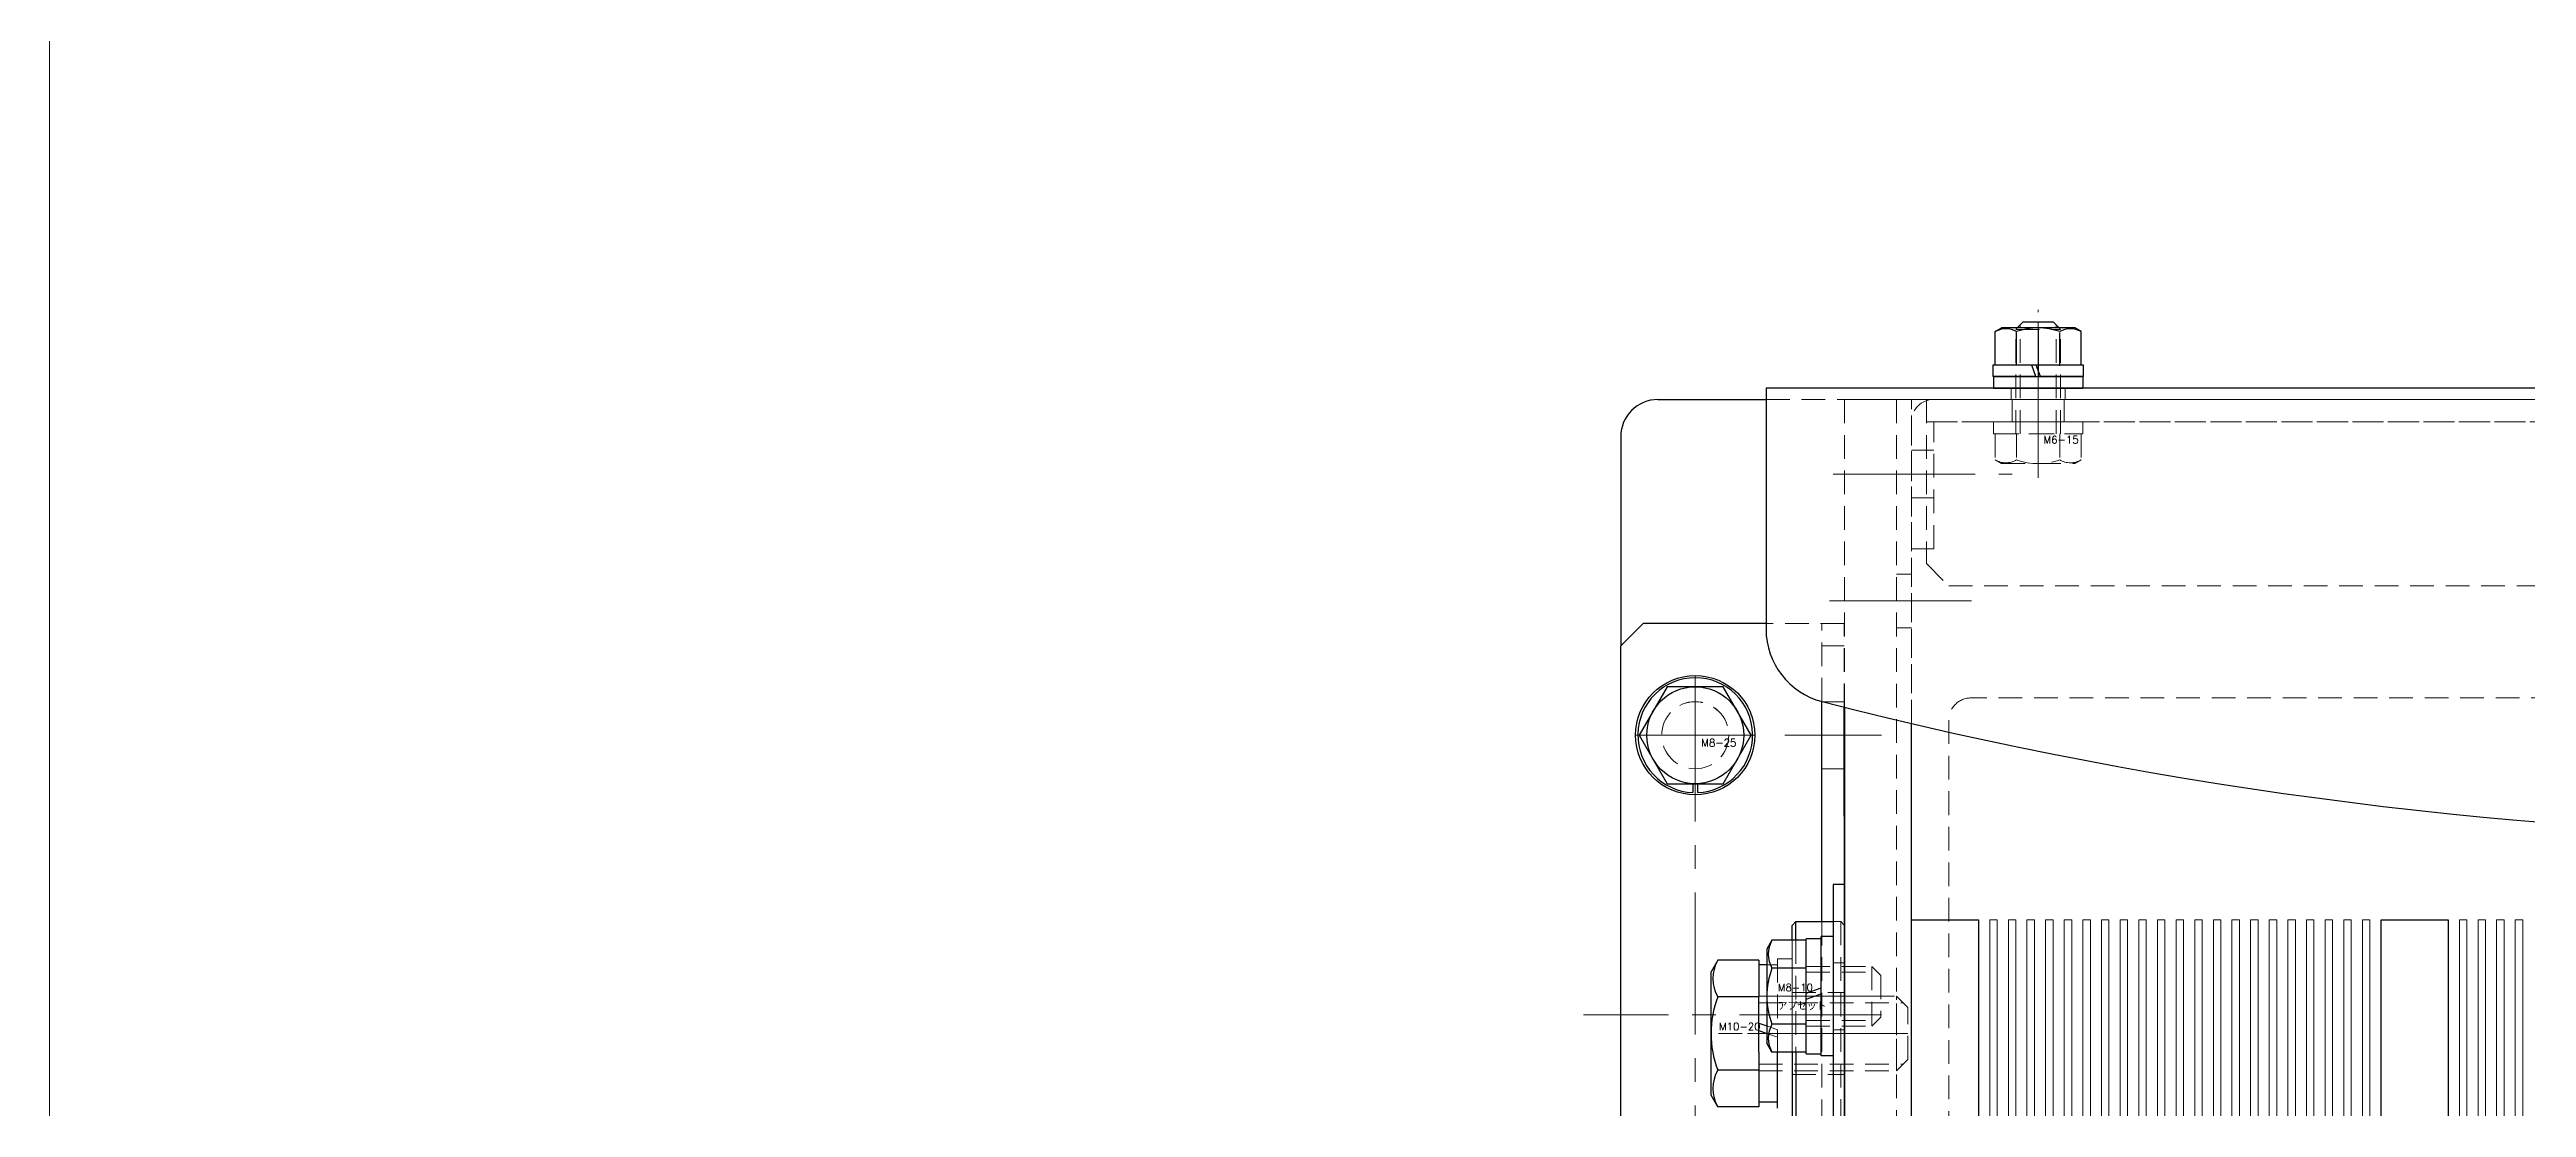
# Model space of a CAD drawing. Header units: millimetres. Extents: x 0 to 10987, y 0 to 7892.
# Drawn here: x 601.1 to 933.3, y 2409 to 2550.8 of the extents above; entities that cross this region are included whole.
import ezdxf

# ---------------------------------------------------------------- set-up
doc = ezdxf.new("R2010")
doc.units = ezdxf.units.MM
doc.linetypes.add('CENTER2', pattern=[28.575, 19.05, -3.175, 3.175, -3.175])
doc.linetypes.add('HIDDEN2', pattern=[4.7625, 3.175, -1.5875])
for name, color, linetype, lineweight in [('01_外形線', 7, 'Continuous', 25), ('02_細線', 5, 'Continuous', 13), ('03_かくれ線', 6, 'HIDDEN2', 13), ('04_中心線', 1, 'CENTER2', 9)]:
    doc.layers.add(name, color=color, linetype=linetype, lineweight=lineweight)
doc.styles.add('KSS_TXT', font='txt.shx', dxfattribs={"bigfont": 'extfont2.shx'})

msp = doc.modelspace()

# ---------------------------------------------------------------- linework, layer by layer
for p, q in [((1131.347, 2505.431), (831.347, 2505.431)), ((831.347, 2505.431), (831.347, 2473.131)), ((841.847, 2462.686), (841.847, 2295.933)), ((850.847, 2295.933), (850.847, 2460.502))]:
    msp.add_line(p, q)
for centre, radius, start, end in [((841.347, 2473.131), 10, 180, 255.58823), ((981.347, 3017.931), 572.5, 255.58823, 284.41177)]:
    msp.add_arc(centre, radius, start, end)
at = {"layer": '01_外形線'}
for p, q in [((862.073, 2513.026), (862.947, 2513.531)), ((862.073, 2508.531), (862.073, 2513.026)), ((872.747, 2513.531), (862.947, 2513.531)), ((864.96, 2508.531), (864.96, 2513.026)), ((865.047, 2513.531), (865.847, 2514.331)), ((865.847, 2514.331), (869.847, 2514.331)), ((867.847, 2513.431), (867.847, 2508.431)), ((870.647, 2513.531), (869.847, 2514.331)), ((870.733, 2508.431), (870.733, 2512.926)), ((873.62, 2513.026), (872.747, 2513.531)), ((873.62, 2508.531), (873.62, 2513.026)), ((867.001, 2508.531), (861.747, 2508.531)), ((861.747, 2508.531), (861.747, 2507.031)), ((873.62, 2508.531), (862.073, 2508.531)), ((867.547, 2507.031), (867.001, 2508.531)), ((873.947, 2508.531), (867.601, 2508.531)), ((868.147, 2507.031), (867.601, 2508.531)), ((867.847, 2508.531), (867.847, 2507.031)), ((873.947, 2507.031), (873.947, 2508.531)), ((867.547, 2507.031), (861.747, 2507.031)), ((861.847, 2507.031), (873.847, 2507.031)), ((861.847, 2507.031), (861.847, 2505.431)), ((861.847, 2505.431), (873.847, 2505.431)), ((873.947, 2507.031), (868.147, 2507.031)), ((873.847, 2507.031), (873.847, 2505.431)), ((816.846, 2503.931), (831.347, 2503.931)), ((811.846, 2498.931), (811.846, 2470.931)), ((811.846, 2470.924), (814.846, 2473.924)), ((831.346, 2473.925), (814.846, 2473.924)), ((811.849, 2396.077), (811.846, 2470.924)), ((818.094, 2465.431), (814.341, 2458.931)), ((825.599, 2465.431), (818.094, 2465.431)), ((829.352, 2458.931), (825.599, 2465.431)), ((838.847, 2433.928), (838.846, 2463.425)), ((841.847, 2433.428), (841.846, 2462.681)), ((814.341, 2458.931), (818.094, 2452.431)), ((825.599, 2452.431), (829.352, 2458.931)), ((818.094, 2452.431), (825.599, 2452.431)), ((821.546, 2452.431), (821.546, 2451.236)), ((822.146, 2452.431), (822.146, 2451.236)), ((840.346, 2438.937), (840.346, 2105.386)), ((841.846, 2438.937), (840.346, 2438.937)), ((841.846, 2438.937), (841.846, 2105.386)), ((834.863, 2433.44), (835.363, 2433.94)), ((834.863, 2431.445), (834.863, 2433.44)), ((835.363, 2433.94), (840.363, 2433.94)), ((835.363, 2431.445), (835.363, 2433.94)), ((824.867, 2428.755), (823.963, 2427.19)), ((830.363, 2428.755), (824.867, 2428.755)), ((830.363, 2428.755), (830.363, 2423.847)), ((832.142, 2431.439), (831.446, 2430.233)), ((831.446, 2430.233), (831.446, 2417.633)), ((836.746, 2431.439), (832.142, 2431.439)), ((836.746, 2424.333), (836.746, 2431.633)), ((838.746, 2431.633), (836.746, 2431.633)), ((836.746, 2416.428), (836.746, 2431.439)), ((838.746, 2415.933), (838.746, 2431.933)), ((840.346, 2431.933), (838.746, 2431.933)), ((838.746, 2425.061), (838.746, 2431.633)), ((840.346, 2431.933), (840.346, 2415.933)), ((823.962, 2410.69), (823.963, 2427.19)), ((831.463, 2428.14), (830.363, 2428.14)), ((836.746, 2427.686), (832.142, 2427.686)), ((829.463, 2423.848), (824.866, 2423.848)), ((836.746, 2424.333), (838.746, 2425.061)), ((836.746, 2423.533), (838.746, 2424.261)), ((836.746, 2416.233), (836.746, 2423.533)), ((838.746, 2416.233), (838.746, 2424.261)), ((830.363, 2420.35), (831.463, 2419.949)), ((830.363, 2419.35), (831.463, 2418.94)), ((836.746, 2420.18), (832.142, 2420.18)), ((830.362, 2416.434), (830.362, 2409.125)), ((832.142, 2416.428), (831.446, 2417.633)), ((836.746, 2416.428), (832.142, 2416.428)), ((832.863, 2408.94), (832.862, 2416.434)), ((834.862, 2416.434), (834.86, 2361.445)), ((834.863, 2416.434), (834.863, 2408.94)), ((835.362, 2416.434), (835.36, 2361.445)), ((836.746, 2416.233), (838.746, 2416.233)), ((840.346, 2415.933), (838.746, 2415.933)), ((830.362, 2414.033), (824.866, 2414.033)), ((824.866, 2409.125), (823.962, 2410.69)), ((830.362, 2409.125), (824.866, 2409.125)), ((832.862, 2409.74), (830.362, 2409.74))]:
    msp.add_line(p, q, dxfattribs=at)
for points in [[(850.846, 2295.933), (850.846, 2434.202), (859.846, 2434.202), (859.846, 2295.933)], [(913.846, 2295.933), (913.846, 2434.202), (922.846, 2434.202), (922.846, 2295.933)], [(830.362, 2416.434), (830.363, 2423.847), (829.463, 2423.848)]]:
    msp.add_lwpolyline(points, dxfattribs=at)
at = {"layer": '01_外形線', "lineweight": 0}
for points in [[(862.346, 2295.933), (862.346, 2434.202), (861.346, 2434.202), (861.346, 2295.933)], [(864.846, 2295.933), (864.846, 2434.202), (863.846, 2434.202), (863.846, 2295.933)], [(867.346, 2295.933), (867.346, 2434.202), (866.346, 2434.202), (866.346, 2295.933)], [(869.846, 2295.933), (869.846, 2434.202), (868.846, 2434.202), (868.846, 2295.933)], [(872.346, 2295.933), (872.346, 2434.202), (871.346, 2434.202), (871.346, 2295.933)], [(874.846, 2295.933), (874.846, 2434.202), (873.846, 2434.202), (873.846, 2295.933)], [(877.346, 2295.933), (877.346, 2434.202), (876.346, 2434.202), (876.346, 2295.933)], [(879.846, 2295.933), (879.846, 2434.202), (878.846, 2434.202), (878.846, 2295.933)], [(882.346, 2295.933), (882.346, 2434.202), (881.346, 2434.202), (881.346, 2295.933)], [(884.846, 2295.933), (884.846, 2434.202), (883.846, 2434.202), (883.846, 2295.933)], [(887.346, 2295.933), (887.346, 2434.202), (886.346, 2434.202), (886.346, 2295.933)], [(889.846, 2295.933), (889.846, 2434.202), (888.846, 2434.202), (888.846, 2295.933)], [(892.346, 2295.933), (892.346, 2434.202), (891.346, 2434.202), (891.346, 2295.933)], [(894.846, 2295.933), (894.846, 2434.202), (893.846, 2434.202), (893.846, 2295.933)], [(897.346, 2295.933), (897.346, 2434.202), (896.346, 2434.202), (896.346, 2295.933)], [(899.846, 2295.933), (899.846, 2434.202), (898.846, 2434.202), (898.846, 2295.933)], [(902.346, 2295.933), (902.346, 2434.202), (901.346, 2434.202), (901.346, 2295.933)], [(904.846, 2295.933), (904.846, 2434.202), (903.846, 2434.202), (903.846, 2295.933)], [(907.346, 2295.933), (907.346, 2434.202), (906.346, 2434.202), (906.346, 2295.933)], [(909.846, 2295.933), (909.846, 2434.202), (908.846, 2434.202), (908.846, 2295.933)], [(912.346, 2295.933), (912.346, 2434.202), (911.346, 2434.202), (911.346, 2295.933)], [(925.346, 2295.933), (925.346, 2434.202), (924.346, 2434.202), (924.346, 2295.933)], [(927.846, 2295.933), (927.846, 2434.202), (926.846, 2434.202), (926.846, 2295.933)], [(930.346, 2295.933), (930.346, 2434.202), (929.346, 2434.202), (929.346, 2295.933)], [(932.846, 2295.933), (932.846, 2434.202), (931.846, 2434.202), (931.846, 2295.933)]]:
    msp.add_lwpolyline(points, dxfattribs=at)
at = {"layer": '01_外形線'}
for radius in [8, 6.5]:
    msp.add_circle((821.846, 2458.931), radius, dxfattribs=at)
for centre, radius, start, end in [((863.516, 2510.526), 2.887, 60.00001, 119.99999), ((867.847, 2505.016), 8.514, 70.18087, 109.81913), ((872.177, 2510.526), 2.887, 60.00001, 119.99999), ((816.846, 2498.931), 5, 90, 180), ((821.846, 2458.931), 7.7, 272.23287, 267.76713), ((829.116, 2426.301), 4.907, 149.99737, 209.99735), ((835.392, 2429.562), 3.753, 150.00001, 209.99999), ((841.911, 2423.933), 10.465, 158.98558, 201.01442), ((837.742, 2418.94), 13.779, 159.13336, 200.86137), ((835.392, 2418.304), 3.753, 150.00001, 209.99999), ((829.116, 2411.579), 4.907, 149.99737, 209.99735)]:
    msp.add_arc(centre, radius, start, end, dxfattribs=at)
at = {"layer": '02_細線'}
for p, q in [((865.447, 2513.931), (865.447, 2513.531)), ((870.247, 2513.931), (870.247, 2513.531))]:
    msp.add_line(p, q, dxfattribs=at)
at = {"layer": '03_かくれ線'}
for p, q in [((864.847, 2513.331), (865.047, 2513.531)), ((864.847, 2513.331), (870.847, 2513.331)), ((864.847, 2499.331), (864.847, 2513.331)), ((865.447, 2499.331), (865.447, 2513.531)), ((870.247, 2499.331), (870.247, 2513.531)), ((870.847, 2513.331), (870.647, 2513.531)), ((870.847, 2499.331), (870.847, 2513.331)), ((864.247, 2503.931), (864.247, 2505.431)), ((871.447, 2503.931), (871.447, 2505.431)), ((831.347, 2503.931), (1131.347, 2503.931)), ((831.347, 2503.931), (1131.347, 2503.931)), ((1113.846, 2503.931), (848.846, 2503.931)), ((848.846, 2503.931), (848.846, 2135.931)), ((850.846, 2135.931), (850.846, 2503.931)), ((852.847, 2503.931), (1109.847, 2503.931)), ((852.847, 2503.931), (852.847, 2481.931)), ((1108.846, 2503.931), (853.846, 2503.931)), ((864.347, 2503.931), (864.347, 2500.931)), ((871.347, 2503.931), (871.347, 2500.931)), ((850.846, 2500.931), (850.846, 2483.931)), ((852.847, 2500.931), (1109.847, 2500.931)), ((853.846, 2483.931), (853.846, 2500.931)), ((853.846, 2500.931), (1108.846, 2500.931)), ((861.847, 2500.931), (873.847, 2500.931)), ((861.847, 2500.931), (861.847, 2499.331)), ((861.847, 2499.331), (873.847, 2499.331)), ((862.073, 2499.331), (862.073, 2495.835)), ((862.073, 2499.331), (873.62, 2499.331)), ((864.96, 2499.331), (864.96, 2495.835)), ((870.733, 2499.331), (870.733, 2495.835)), ((873.62, 2499.331), (873.62, 2495.835)), ((873.847, 2500.931), (873.847, 2499.331)), ((850.846, 2497.131), (853.846, 2497.131)), ((862.073, 2495.835), (862.947, 2495.331)), ((862.947, 2495.331), (872.747, 2495.331)), ((873.62, 2495.835), (872.747, 2495.331)), ((850.846, 2490.731), (853.846, 2490.731)), ((850.846, 2483.931), (853.846, 2483.931)), ((852.847, 2481.931), (855.847, 2478.931)), ((848.846, 2480.531), (850.846, 2480.531)), ((855.847, 2478.931), (1106.847, 2478.931)), ((838.846, 2463.425), (838.846, 2473.925)), ((848.846, 2473.331), (850.846, 2473.331)), ((841.846, 2470.925), (838.846, 2470.925)), ((821.846, 2466.431), (821.846, 2451.431)), ((841.846, 2463.425), (838.846, 2463.425)), ((841.847, 2454.425), (838.847, 2454.425)), ((838.847, 2433.928), (838.85, 2368.925)), ((841.363, 2433.94), (840.363, 2433.94)), ((841.363, 2433.94), (841.355, 2243.94)), ((841.363, 2433.94), (841.863, 2433.44)), ((841.847, 2433.428), (841.85, 2368.925)), ((841.863, 2433.44), (841.855, 2244.44)), ((832.863, 2428.94), (832.862, 2416.434)), ((832.863, 2428.94), (834.863, 2428.94)), ((834.863, 2431.445), (834.862, 2416.434)), ((834.863, 2416.434), (834.863, 2428.94)), ((835.363, 2431.445), (835.362, 2416.434)), ((831.463, 2428.14), (832.863, 2428.14)), ((836.746, 2427.933), (845.546, 2427.933)), ((836.746, 2427.183), (846.296, 2427.183)), ((841.846, 2428.433), (840.346, 2428.433)), ((845.546, 2427.933), (845.546, 2419.933)), ((845.546, 2427.933), (846.446, 2427.033)), ((846.446, 2427.033), (846.746, 2426.733)), ((846.746, 2426.733), (846.746, 2421.133)), ((830.363, 2423.94), (848.863, 2423.939)), ((830.363, 2423.04), (849.763, 2423.039)), ((834.863, 2424.44), (841.863, 2424.44)), ((848.862, 2413.939), (848.863, 2423.939)), ((848.863, 2423.939), (850.363, 2422.439)), ((850.362, 2415.439), (850.363, 2422.439)), ((832.863, 2419.44), (831.463, 2419.949)), ((832.863, 2418.44), (831.466, 2418.948)), ((836.746, 2420.683), (846.296, 2420.683)), ((836.746, 2419.933), (845.546, 2419.933)), ((841.846, 2419.433), (840.346, 2419.433)), ((845.546, 2419.933), (846.446, 2420.833)), ((846.446, 2420.833), (846.746, 2421.133)), ((830.362, 2414.84), (849.762, 2414.839)), ((830.362, 2413.94), (848.862, 2413.939)), ((834.862, 2413.44), (841.862, 2413.44)), ((848.862, 2413.939), (850.362, 2415.439))]:
    msp.add_line(p, q, dxfattribs=at)
for points in [[(850.847, 2460.502), (850.847, 2503.933), (841.847, 2503.931), (841.847, 2462.686)], [(841.846, 2462.681), (841.846, 2473.925), (831.346, 2473.925)], [(811.847, 2470.932), (811.845, 2191.932)]]:
    msp.add_lwpolyline(points, dxfattribs=at)
msp.add_lwpolyline([(1106.846, 2326.931), (1106.846, 2460.931, 0.4142136), (1103.846, 2463.931), (858.846, 2463.931, 0.4142136), (855.846, 2460.931), (855.846, 2326.931, 0.4142136), (858.846, 2323.931), (1103.846, 2323.931, 0.4142136)], format="xyb", close=True, dxfattribs=at)
for centre in [(821.846, 2458.931), (821.846, 2458.925)]:
    msp.add_circle(centre, 4.5, dxfattribs=at)
for centre, radius, start, end in [((853.846, 2500.931), 3, 90, 180), ((863.516, 2498.335), 2.887, 240.00001, 299.99999), ((867.847, 2503.845), 8.514, 250.18087, 289.81913), ((872.177, 2498.335), 2.887, 240.00001, 299.99999)]:
    msp.add_arc(centre, radius, start, end, dxfattribs=at)
at = {"layer": '04_中心線'}
for p, q in [((867.847, 2493.431), (867.847, 2515.931)), ((867.847, 2514.331), (867.847, 2495.331)), ((867.847, 2495.931), (867.847, 2508.931)), ((840.346, 2493.931), (864.346, 2493.931)), ((839.846, 2476.931), (859.846, 2476.931)), ((821.846, 2466.931), (821.846, 2450.931)), ((821.846, 2466.431), (821.846, 2376.431)), ((821.846, 2466.425), (821.85, 2376.425)), ((821.846, 2453.331), (821.846, 2464.531)), ((829.846, 2458.931), (813.846, 2458.931)), ((814.346, 2458.931), (829.346, 2458.931)), ((829.346, 2458.925), (814.346, 2458.924)), ((846.846, 2458.925), (833.846, 2458.925)), ((831.446, 2423.933), (846.746, 2423.933)), ((848.596, 2423.933), (833.596, 2423.933)), ((846.848, 2421.425), (806.848, 2421.424)), ((850.363, 2418.939), (823.963, 2418.94)), ((828.863, 2418.94), (847.863, 2418.939))]:
    msp.add_line(p, q, dxfattribs=at)
at = {"layer": 'Defpoints', "color": 3, "lineweight": 0}
msp.add_lwpolyline([(2960.7, 3826.869), (2960.7, 466.957), (601.096, 466.957), (601.096, 3826.869)], close=True, dxfattribs=at)

# ---------------------------------------------------------------- texts
at = {"layer": '03_かくれ線', "style": 'KSS_TXT'}
for s, p in [('M6-15', (868.562, 2498.04)), ('M8-25', (822.657, 2457.422)), ('M8-10', (832.922, 2424.613)), ('アプセット', (832.922, 2422.075))]:
    msp.add_text(s, height=1, dxfattribs=at).set_placement(p)
msp.add_text('M10-20', height=1, rotation=359.99736, dxfattribs=at).set_placement((825.034, 2419.38))

doc.saveas('drawing.dxf')
